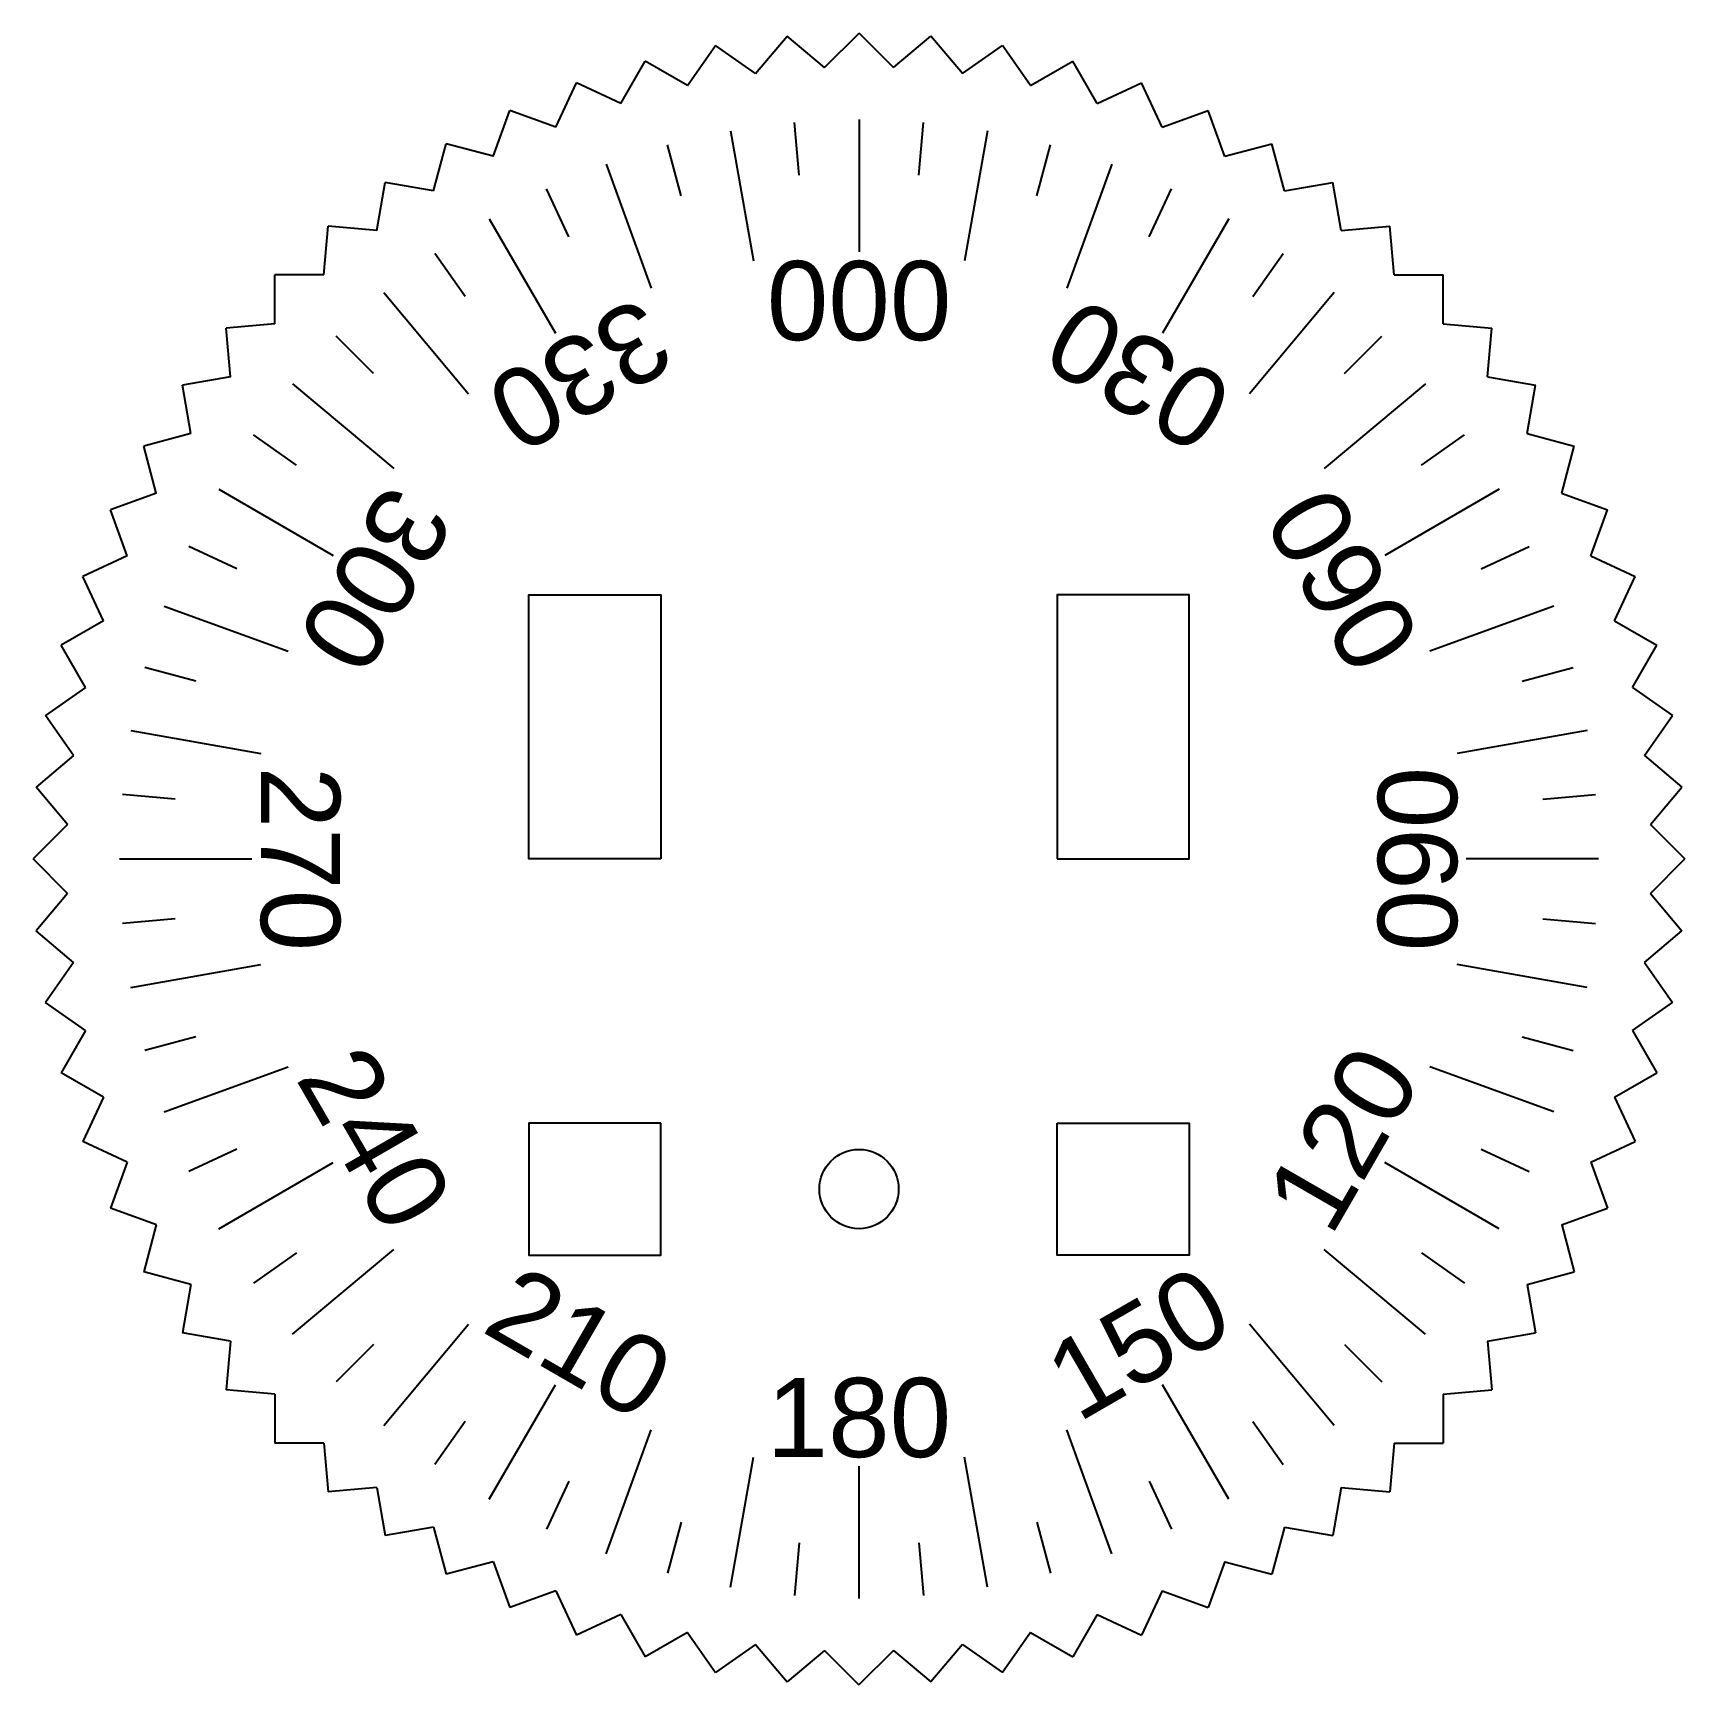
# Model space of a CAD drawing. Header units: inches. Extents: x -31.3 to 31.3, y -31.3 to 31.3.
import ezdxf

# ---------------------------------------------------------------- set-up
doc = ezdxf.new("R2010")
doc.units = ezdxf.units.IN
doc.header["$MEASUREMENT"] = 0
for name, color, linetype in [('Angles', 3, 'Continuous'), ('Holder', 7, 'Continuous'), ('Outline', 7, 'Continuous'), ('Ticks', 2, 'Continuous')]:
    doc.layers.add(name, color=color, linetype=linetype)
doc.styles.get("Standard").update_dxf_attribs({"font": 'Arial.ttf'})

# ---------------------------------------------------------------- blocks, each defined once
blk = doc.blocks.new('*U2')
for p in [(-0.654, 1.309), (-0.654, -1.309)]:
    blk.add_line(p, (0.654, 0))
blk = doc.blocks.new('*U3')
at = {"layer": 'Outline', "color": 0, "linetype": 'ByBlock', "lineweight": -2, "transparency": 16777216}
for p, rotation in [((-5.318, 30.16), 99.99999999999818), ((-2.669, 30.509), 94.99999999999822), ((0, 30.626), 89.99999999999834), ((2.669, 30.509), 84.99999999999841), ((5.318, 30.16), 79.99999999999856), ((-7.927, 29.582), 104.9999999999981), ((7.927, 29.582), 74.99999999999864), ((-10.475, 28.779), 109.999999999998), ((10.475, 28.779), 69.9999999999988), ((-12.943, 27.756), 114.999999999998), ((12.943, 27.756), 64.99999999999888), ((-15.313, 26.523), 119.999999999998), ((15.313, 26.523), 59.99999999999896), ((-17.566, 25.087), 124.999999999998), ((17.566, 25.087), 54.99999999999898), ((-19.686, 23.461), 129.999999999998), ((19.686, 23.461), 49.99999999999897), ((-21.656, 21.656), 134.999999999998), ((21.656, 21.656), 44.99999999999898), ((-23.461, 19.686), 139.999999999998), ((23.461, 19.686), 39.99999999999901), ((-25.087, 17.566), 144.9999999999979), ((25.087, 17.566), 34.99999999999913), ((-26.523, 15.313), 149.9999999999977), ((26.523, 15.313), 29.99999999999921), ((-27.756, 12.943), 154.9999999999977), ((27.756, 12.943), 24.99999999999937), ((-28.779, 10.475), 159.9999999999977), ((28.779, 10.475), 19.99999999999953), ((-29.582, 7.927), 164.9999999999976), ((29.582, 7.927), 14.9999999999997), ((-30.16, 5.318), 169.9999999999975), ((30.16, 5.318), 9.999999999999757), ((-30.509, 2.669), 174.9999999999973), ((30.509, 2.669), 4.999999999999918), ((-30.626, 0), 180), ((-30.509, -2.669), 184.999999999997), ((30.509, -2.669), 354.999999999995), ((-30.16, -5.318), 189.999999999997), ((30.16, -5.318), 349.999999999995), ((-29.582, -7.927), 194.9999999999969), ((29.582, -7.927), 344.9999999999949), ((-28.779, -10.475), 199.9999999999969), ((28.779, -10.475), 339.9999999999952), ((-27.756, -12.943), 204.9999999999968), ((27.756, -12.943), 334.9999999999953), ((-26.523, -15.313), 209.9999999999968), ((26.523, -15.313), 329.9999999999953), ((-25.087, -17.566), 214.9999999999967), ((25.087, -17.566), 324.9999999999955), ((-23.461, -19.686), 219.9999999999968), ((23.461, -19.686), 319.9999999999955), ((-21.656, -21.656), 224.9999999999967), ((21.656, -21.656), 314.9999999999953), ((-19.686, -23.461), 229.9999999999967), ((19.686, -23.461), 309.9999999999953), ((-17.566, -25.087), 234.9999999999967), ((17.566, -25.087), 304.9999999999955), ((-15.313, -26.523), 239.9999999999966), ((15.313, -26.523), 299.9999999999956), ((-12.943, -27.756), 244.9999999999964), ((12.943, -27.756), 294.9999999999956), ((-10.475, -28.779), 249.9999999999965), ((10.475, -28.779), 289.9999999999957), ((-7.927, -29.582), 254.9999999999962), ((7.927, -29.582), 284.9999999999958), ((-5.318, -30.16), 259.9999999999961), ((5.318, -30.16), 279.9999999999959), ((-2.669, -30.509), 264.9999999999961), ((0, -30.626), 269.9999999999961), ((2.669, -30.509), 274.9999999999959)]:
    blk.add_blockref('*U2', p, dxfattribs=dict(at, rotation=rotation))
blk.add_blockref('*U2', (30.626, 0), dxfattribs=at)
blk = doc.blocks.new('*U4')
blk.add_line((0, 2.5), (0, -2.5))
blk = doc.blocks.new('*U5')
at = {"layer": 'Ticks', "color": 0, "linetype": 'ByBlock', "lineweight": -2, "transparency": 16777216}
for p, rotation in [((-4.428, 25.113), 9.999999999999977), ((4.428, 25.113), 350.0000000000001), ((-8.722, 23.962), 19.99999999999998), ((8.722, 23.962), 340.0000000000001), ((-12.75, 22.084), 30), ((12.75, 22.084), 330.0000000000001), ((-16.391, 19.534), 40.00000000000001), ((16.391, 19.534), 320.0000000000001), ((-19.534, 16.391), 50), ((19.534, 16.391), 310), ((-22.084, 12.75), 60.00000000000001), ((22.084, 12.75), 300.0000000000001), ((-23.962, 8.722), 70.00000000000003), ((23.962, 8.722), 290), ((-25.113, 4.428), 80.00000000000001), ((25.113, 4.428), 280), ((-25.5, 0), 90), ((25.5, 0), 270), ((-25.113, -4.428), 99.99999999999999), ((25.113, -4.428), 260), ((-23.962, -8.722), 110), ((23.962, -8.722), 250), ((-22.084, -12.75), 120), ((22.084, -12.75), 240), ((-19.534, -16.391), 130), ((19.534, -16.391), 230), ((-16.391, -19.534), 140.0000000000001), ((16.391, -19.534), 220), ((-12.75, -22.084), 150), ((12.75, -22.084), 210), ((-8.722, -23.962), 160), ((8.722, -23.962), 200), ((-4.428, -25.113), 170), ((0, -25.5), 180), ((4.428, -25.113), 190)]:
    blk.add_blockref('*U4', p, dxfattribs=dict(at, rotation=rotation))
blk.add_blockref('*U4', (0, 25.5), dxfattribs=at)
blk = doc.blocks.new('*U6')
blk.add_line((-0.087, -0.996), (0.087, 0.996))
blk = doc.blocks.new('*U7')
at = {"layer": 'Ticks', "color": 0, "linetype": 'ByBlock', "lineweight": -2, "transparency": 16777216}
for p, rotation in [((-2.353, 26.897), 9.999999999999977), ((-6.988, 26.08), 19.99999999999999), ((6.988, 26.08), 350.0000000000001), ((-11.411, 24.47), 30), ((11.411, 24.47), 340), ((-15.487, 22.117), 39.99999999999999), ((15.487, 22.117), 330.0000000000001), ((-19.092, 19.092), 49.99999999999999), ((19.092, 19.092), 320), ((-22.117, 15.487), 59.99999999999999), ((22.117, 15.487), 310), ((24.47, 11.411), 300.0000000000001), ((-24.47, 11.411), 70.00000000000003), ((-26.08, 6.988), 80.00000000000001), ((26.08, 6.988), 290.0000000000001), ((26.897, 2.353), 280), ((-26.897, 2.353), 90), ((-26.897, -2.353), 100), ((26.897, -2.353), 270), ((-26.08, -6.988), 110), ((26.08, -6.988), 260), ((-24.47, -11.411), 120), ((24.47, -11.411), 250), ((-22.117, -15.487), 130), ((22.117, -15.487), 239.9999999999999), ((-19.092, -19.092), 140), ((19.092, -19.092), 229.9999999999999), ((-15.487, -22.117), 150), ((15.487, -22.117), 219.9999999999999), ((-11.411, -24.47), 160), ((11.411, -24.47), 210), ((-6.988, -26.08), 170), ((6.988, -26.08), 200), ((-2.353, -26.897), 180), ((2.353, -26.897), 190)]:
    blk.add_blockref('*U6', p, dxfattribs=dict(at, rotation=rotation))
blk.add_blockref('*U6', (2.353, 26.897), dxfattribs=at)

msp = doc.modelspace()

# ---------------------------------------------------------------- linework, layer by layer
at = {"layer": 'Holder'}
for points in [[(-7.5, 0), (-12.5, 0), (-12.5, 10), (-7.5, 10)], [(7.5, 0), (12.5, 0), (12.5, 10), (7.5, 10)], [(-7.5, -10), (-12.5, -10), (-12.5, -15), (-7.5, -15)], [(7.5, -10), (12.5, -10), (12.5, -15), (7.5, -15)]]:
    msp.add_lwpolyline(points, close=True, dxfattribs=at)
msp.add_circle((0, -12.5), 1.5, dxfattribs=at)

# ---------------------------------------------------------------- block references
at = {"layer": 'Outline'}
msp.add_blockref('*U3', (0, 0), dxfattribs=at)
at = {"layer": 'Ticks'}
for name in ['*U5', '*U7']:
    msp.add_blockref(name, (0, 0), dxfattribs=at)

# ---------------------------------------------------------------- texts
at = {"layer": 'Angles'}
for s, rotation, p in [('000', 180, (3.5, 22.651)), ('330', 210, (-8.294, 21.366)), ('030', 150, (14.356, 17.866)), ('300', 240, (-17.866, 14.356)), ('060', 120, (21.366, 8.294)), ('270', 270, (-22.651, 3.5)), ('090', 90, (22.651, -3.5)), ('240', 300, (-21.366, -8.294)), ('120', 60, (17.866, -14.356)), ('210', 330, (-14.356, -17.866)), ('150', 30, (8.294, -21.366))]:
    msp.add_text(s, height=3, rotation=rotation, dxfattribs=at).set_placement(p)
msp.add_text('180', height=3, dxfattribs=at).set_placement((-3.5, -22.651))

doc.saveas('drawing.dxf')
